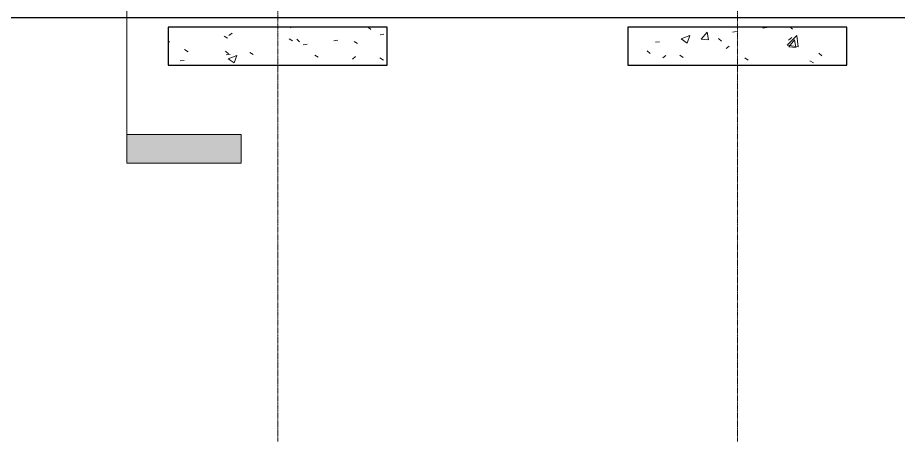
# Model space of a CAD drawing. Header units: inches. Extents: x -23227 to -2744, y -314 to 853.
# Drawn here: x -5270 to -4715, y -273 to -6 of the extents above; entities that cross this region are included whole.
import ezdxf

# ---------------------------------------------------------------- set-up
doc = ezdxf.new("R2010")
doc.units = ezdxf.units.IN
doc.header["$MEASUREMENT"] = 0
doc.linetypes.add('Grid Line 1_2_', pattern=[0.875, 0.5, -0.125, 0.125, -0.125])
for name, color, linetype, lineweight in [('A-FLOR', 192, 'Continuous', 9), ('G-ANNO-SYMB', 111, 'Continuous', 9), ('S-FNDN', 32, 'Continuous', 9), ('S-GRID', 1, 'Continuous', 9)]:
    doc.layers.add(name, color=color, linetype=linetype, lineweight=lineweight)
pattern_1 = [(50, (-7131.395, 67.247), (55.0854, -4.81984), [5.76, -63.36]), (355, (-7131.395, 67.247), (-10.65569, 57.76853), [4.608, -50.688]), (100.451, (-7126.804, 66.846), (44.42947, 52.94866), [4.895, -53.848]), (46.184, (-7131.395, 82.61), (81.96444, -12.71212), [8.64, -95.04]), (96.636, (-7124.564, 81.55), (71.7815, 74.81238), [7.343, -80.772]), (351.184, (-7131.395, 82.61), (71.78195, 74.81243), [6.912, -76.032]), (21, (-7123.715, 78.767), (45.84207, -30.92146), [5.76, -63.36]), (326, (-7123.715, 78.767), (18.68706, 55.69148), [4.608, -50.688]), (71.451, (-7119.894, 76.19), (64.52891, 24.77011), [4.895, -53.848]), (37.5, (-7131.395, 67.247), (0.933895, 25.566816), [2.534, -47.539, 2.534, -48.922, -50.88]), (37.5, (-7131.395, 67.247), (0.933895, 25.566816), [-101.53, 2.534, -48.346]), (7.5, (-7131.395, 67.247), (20.20404, 30.291303), [2.534, -26.803, 2.534, -46.387, -19.392]), (7.5, (-7131.395, 67.247), (20.20404, 30.291303), [-78.259, 2.534, -16.858]), (327.5, (-7148.52, 67.247), (40.997785, -1.732403), [2.534, -16.666, 2.534, -57.37, -79.488]), (327.5, (-7148.52, 67.247), (40.997785, -1.732403), [-79.104, 2.534, -76.954]), (317.5, (-7156.2, 67.247), (44.788883, 7.68784), [2.534, -22.426, 2.534, -37.248, -56.448]), (317.5, (-7156.2, 67.247), (44.788883, 7.68784), [-64.742, 2.534, -53.914])]

# ---------------------------------------------------------------- blocks, each defined once
blk = doc.blocks.new('Struct_Xcel_Sports Complex_rvt-5-Section 22')
at = {"layer": 'S-FNDN'}
h = blk.add_hatch(dxfattribs=at)
h.set_pattern_fill('FP_43', color=256, style=0, pattern_type=2)
h.set_pattern_definition(pattern_1)
h.paths.add_polyline_path([(24312.89, -36), (24312.89, -12), (24174.89, -12), (24174.89, -36)], flags=0)
h = blk.add_hatch(dxfattribs=at)
h.set_pattern_fill('FP_43', color=256, style=0, pattern_type=2)
h.set_pattern_definition(pattern_1)
h.paths.add_polyline_path([(24464.39, -36), (24602.39, -36), (24602.39, -12), (24464.39, -12)], flags=0)
at = {"layer": 'A-FLOR', "color": 10, "lineweight": 25}
blk.add_line((22066.14, -6), (26276.89, -6), dxfattribs=at)
at = {"layer": 'S-FNDN', "color": 10, "lineweight": 25}
for p, q in [((24312.89, -12), (24174.89, -12)), ((24174.89, -12), (24174.89, -36)), ((24312.89, -36), (24312.89, -12)), ((24602.39, -12), (24464.39, -12)), ((24464.39, -12), (24464.39, -36)), ((24602.39, -36), (24602.39, -12)), ((24174.89, -36), (24312.89, -36)), ((24464.39, -36), (24602.39, -36))]:
    blk.add_line(p, q, dxfattribs=at)
blk = doc.blocks.new('Section - 3_32_ x 3_8_-18514-Section 22')
at = {"layer": 'G-ANNO-SYMB'}
blk.add_hatch(color=256, dxfattribs=at).paths.add_polyline_path([(24220.84, -79.66), (24148.84, -79.66), (24148.84, -97.66), (24220.84, -97.66)], flags=0)
for p, q in [((24148.84, -97.66), (24148.84, -79.66)), ((24148.84, -79.66), (24220.84, -79.66)), ((24220.84, -79.66), (24220.84, -97.66)), ((24220.84, -97.66), (24148.84, -97.66))]:
    blk.add_line(p, q, dxfattribs=at)

msp = doc.modelspace()

# ---------------------------------------------------------------- linework, layer by layer
at = {"layer": 'G-ANNO-SYMB'}
msp.add_line((-5200.86317, 545.15708), (-5200.86317, -79.66081), dxfattribs=at)
at = {"layer": 'S-GRID', "linetype": 'Grid Line 1_2_'}
for p, q in [((-5105.80825, -273.16081), (-5105.80825, 489.49301)), ((-5105.80825, -273.16081), (-5105.80825, 489.49301)), ((-4816.30825, -273.16081), (-4816.30825, 489.49301)), ((-4816.30825, -273.16081), (-4816.30825, 489.49301))]:
    msp.add_line(p, q, dxfattribs=at)

# ---------------------------------------------------------------- block references
at = {"color": 130, "lineweight": 5}
msp.add_blockref('Struct_Xcel_Sports Complex_rvt-5-Section 22', (-29349.69848, 0), dxfattribs=at)
at = {"layer": 'G-ANNO-SYMB'}
msp.add_blockref('Section - 3_32_ x 3_8_-18514-Section 22', (-29349.69848, 0), dxfattribs=at)

doc.saveas('drawing.dxf')
